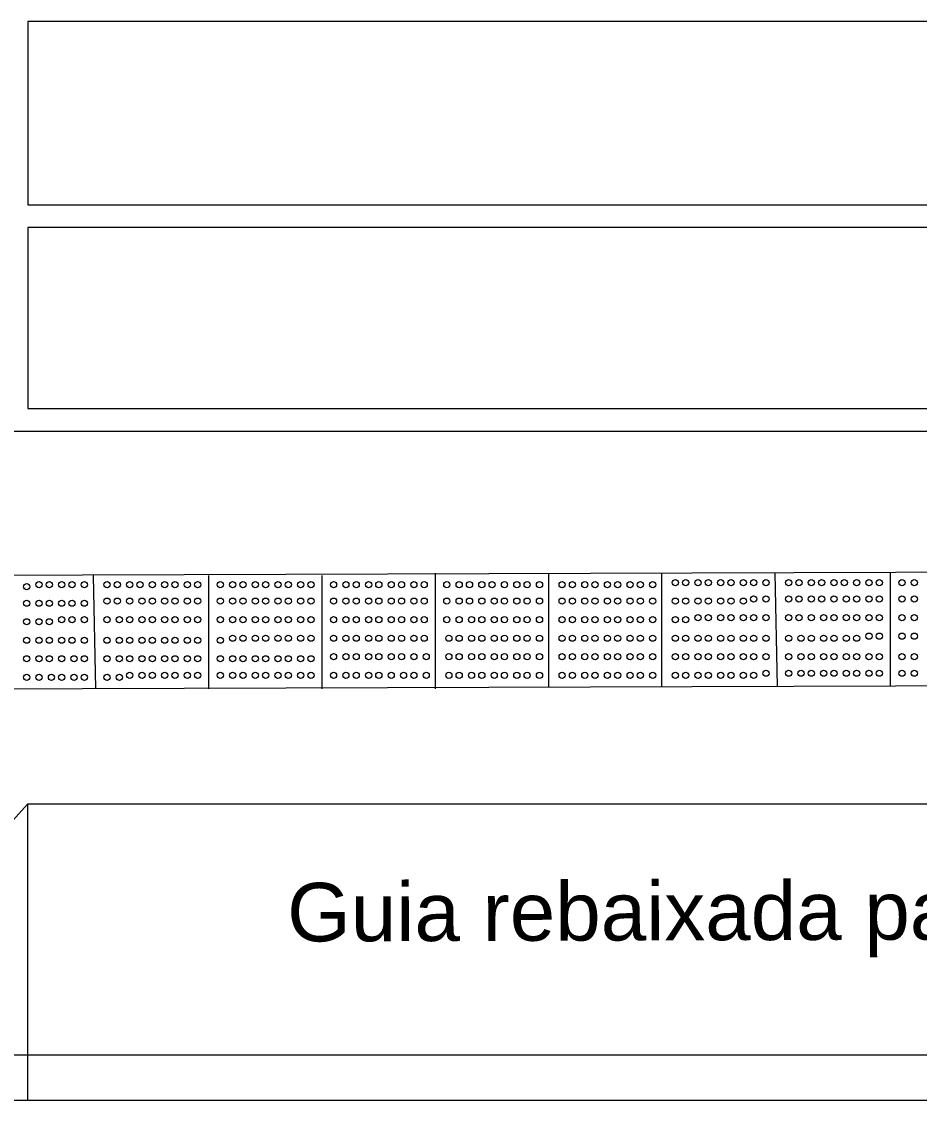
# Model space of a CAD drawing. Header units: millimetres. Extents: x 21 to 236, y 15 to 64.
# Drawn here: x 27.276 to 29.252, y 25.488 to 27.863 of the extents above; entities that cross this region are included whole.
import ezdxf

# ---------------------------------------------------------------- set-up
doc = ezdxf.new("R2010")
doc.units = ezdxf.units.MM
for name, color, linetype in [('PDF_Calçada', 210, 'Continuous'), ('PDF_Cota', 90, 'Continuous'), ('PDF_Sinalização', 1, 'Continuous'), ('PDF_Text', 70, 'Continuous')]:
    doc.layers.add(name, color=color, linetype=linetype)
doc.styles.add('PDF Arial', font='arial.ttf')

msp = doc.modelspace()

# ---------------------------------------------------------------- linework, layer by layer
at = {"layer": 'PDF_Calçada', "lineweight": 0}
for points in [[(27.2898, 26.1411), (26.7912, 25.5882), (26.7912, 25.4885)], [(27.2898, 25.4885), (27.2898, 26.1411), (31.242, 26.1411), (31.242, 25.4885)]]:
    msp.add_lwpolyline(points, dxfattribs=at)
at = {"layer": 'PDF_Cota', "lineweight": 0}
for points in [[(27.2898, 27.4601), (31.242, 27.4601), (31.242, 27.8634), (27.2898, 27.8634)], [(27.2898, 27.0113), (31.242, 27.0113), (31.242, 27.4102), (27.2898, 27.4102)]]:
    msp.add_lwpolyline(points, close=True, dxfattribs=at)
for points in [[(22.2996, 26.9615), (32.0578, 26.9615)], [(32.1848, 25.5882), (22.1817, 25.5882)], [(32.1848, 25.4885), (22.1817, 25.4885)]]:
    msp.add_lwpolyline(points, dxfattribs=at)
at = {"layer": 'PDF_Sinalização', "lineweight": 9}
msp.add_lwpolyline([(31.4369, 26.6578), (27.1855, 26.6442), (27.1855, 26.3949), (31.4369, 26.4085)], close=True, dxfattribs=at)
for points in [[(28.1872, 26.3949), (28.1872, 26.6488)], [(28.4365, 26.3995), (28.4365, 26.6488)], [(28.6857, 26.3995), (28.6857, 26.6488)], [(28.9396, 26.3995), (28.935, 26.6488)], [(29.1888, 26.3995), (29.1888, 26.6488)], [(27.4393, 26.3949), (27.4348, 26.6442)], [(27.6886, 26.3949), (27.6886, 26.6442)], [(27.9379, 26.3949), (27.9379, 26.6442)], [(28.7129, 26.6261), (28.7129, 26.6261)], [(28.7356, 26.6261), (28.7356, 26.6261)], [(28.7628, 26.6261), (28.7628, 26.6261)], [(28.7855, 26.6261), (28.7855, 26.6261)], [(28.8127, 26.6261), (28.8127, 26.6261)], [(28.8353, 26.6261), (28.8353, 26.6261)], [(28.8625, 26.6261), (28.8625, 26.6261)], [(28.8852, 26.6261), (28.8852, 26.6261)], [(28.9124, 26.6261), (28.9124, 26.6261)], [(28.9622, 26.6261), (28.9622, 26.6261)], [(28.9849, 26.6261), (28.9849, 26.6261)], [(29.0121, 26.6261), (29.0121, 26.6261)], [(29.0347, 26.6261), (29.0347, 26.6261)], [(29.0619, 26.6261), (29.0619, 26.6261)], [(29.0846, 26.6261), (29.0846, 26.6261)], [(29.1118, 26.6261), (29.1118, 26.6261)], [(29.139, 26.6261), (29.139, 26.6261)], [(29.1616, 26.6261), (29.1616, 26.6261)], [(29.2115, 26.6261), (29.2115, 26.6261)], [(29.2387, 26.6261), (29.2387, 26.6261)], [(27.2852, 26.617), (27.2852, 26.617)], [(27.3124, 26.6216), (27.3124, 26.6216)], [(27.3351, 26.6216), (27.3351, 26.6216)], [(27.3623, 26.6216), (27.3623, 26.6216)], [(27.3849, 26.6216), (27.3849, 26.6216)], [(27.4121, 26.6216), (27.4121, 26.6216)], [(27.462, 26.6216), (27.462, 26.6216)], [(27.4847, 26.6216), (27.4847, 26.6216)], [(27.5119, 26.6216), (27.5119, 26.6216)], [(27.5345, 26.6216), (27.5345, 26.6216)], [(27.5617, 26.6216), (27.5617, 26.6216)], [(27.5889, 26.6216), (27.5889, 26.6216)], [(27.6116, 26.6216), (27.6116, 26.6216)], [(27.6388, 26.6216), (27.6388, 26.6216)], [(27.6614, 26.6216), (27.6614, 26.6216)], [(27.7113, 26.6216), (27.7113, 26.6216)], [(27.7385, 26.6216), (27.7385, 26.6216)], [(27.7611, 26.6216), (27.7611, 26.6216)], [(27.7883, 26.6216), (27.7883, 26.6216)], [(27.811, 26.6216), (27.811, 26.6216)], [(27.8382, 26.6216), (27.8382, 26.6216)], [(27.8608, 26.6216), (27.8608, 26.6216)], [(27.888, 26.6216), (27.888, 26.6216)], [(27.9107, 26.6216), (27.9107, 26.6216)], [(27.9606, 26.6216), (27.9606, 26.6216)], [(27.9878, 26.6216), (27.9878, 26.6216)], [(28.0104, 26.6216), (28.0104, 26.6216)], [(28.0376, 26.6216), (28.0376, 26.6216)], [(28.0603, 26.6216), (28.0603, 26.6216)], [(28.0875, 26.6216), (28.0875, 26.6216)], [(28.1101, 26.6216), (28.1101, 26.6216)], [(28.1373, 26.6216), (28.1373, 26.6216)], [(28.16, 26.6216), (28.16, 26.6216)], [(28.2098, 26.6216), (28.2098, 26.6216)], [(28.237, 26.6216), (28.237, 26.6216)], [(28.2597, 26.6216), (28.2597, 26.6216)], [(28.2869, 26.6216), (28.2869, 26.6216)], [(28.3096, 26.6216), (28.3096, 26.6216)], [(28.3367, 26.6216), (28.3367, 26.6216)], [(28.3639, 26.6216), (28.3639, 26.6216)], [(28.3866, 26.6216), (28.3866, 26.6216)], [(28.4138, 26.6216), (28.4138, 26.6216)], [(28.4637, 26.6216), (28.4637, 26.6216)], [(28.4863, 26.6216), (28.4863, 26.6216)], [(28.5135, 26.6216), (28.5135, 26.6216)], [(28.5362, 26.6216), (28.5362, 26.6216)], [(28.5634, 26.6216), (28.5634, 26.6216)], [(28.586, 26.6216), (28.586, 26.6216)], [(28.6132, 26.6216), (28.6132, 26.6216)], [(28.6359, 26.6216), (28.6359, 26.6216)], [(28.6631, 26.6216), (28.6631, 26.6216)], [(27.2852, 26.5808), (27.2852, 26.5808)], [(27.3124, 26.5808), (27.3124, 26.5808)], [(27.3351, 26.5808), (27.3351, 26.5808)], [(27.3623, 26.5808), (27.3623, 26.5808)], [(27.3849, 26.5808), (27.3849, 26.5808)], [(27.4121, 26.5808), (27.4121, 26.5808)], [(27.462, 26.5853), (27.462, 26.5853)], [(27.4847, 26.5853), (27.4847, 26.5853)], [(27.5119, 26.5853), (27.5119, 26.5853)], [(27.539, 26.5853), (27.539, 26.5853)], [(27.5617, 26.5853), (27.5617, 26.5853)], [(27.5889, 26.5853), (27.5889, 26.5853)], [(27.6116, 26.5853), (27.6116, 26.5853)], [(27.6388, 26.5853), (27.6388, 26.5853)], [(27.6614, 26.5853), (27.6614, 26.5853)], [(27.7113, 26.5853), (27.7113, 26.5853)], [(27.7385, 26.5853), (27.7385, 26.5853)], [(27.7611, 26.5853), (27.7611, 26.5853)], [(27.7883, 26.5853), (27.7883, 26.5853)], [(27.811, 26.5853), (27.811, 26.5853)], [(27.8382, 26.5853), (27.8382, 26.5853)], [(27.8608, 26.5853), (27.8608, 26.5853)], [(27.888, 26.5853), (27.888, 26.5853)], [(27.9107, 26.5853), (27.9107, 26.5853)], [(27.9606, 26.5853), (27.9606, 26.5853)], [(27.9878, 26.5853), (27.9878, 26.5853)], [(28.0104, 26.5853), (28.0104, 26.5853)], [(28.0376, 26.5853), (28.0376, 26.5853)], [(28.0603, 26.5853), (28.0603, 26.5853)], [(28.0875, 26.5853), (28.0875, 26.5853)], [(28.1101, 26.5853), (28.1101, 26.5853)], [(28.1373, 26.5853), (28.1373, 26.5853)], [(28.16, 26.5853), (28.16, 26.5853)], [(28.2098, 26.5853), (28.2098, 26.5853)], [(28.237, 26.5853), (28.237, 26.5853)], [(28.2597, 26.5853), (28.2597, 26.5853)], [(28.2869, 26.5853), (28.2869, 26.5853)], [(28.3141, 26.5853), (28.3141, 26.5853)], [(28.3367, 26.5853), (28.3367, 26.5853)], [(28.3639, 26.5853), (28.3639, 26.5853)], [(28.3866, 26.5853), (28.3866, 26.5853)], [(28.4138, 26.5853), (28.4138, 26.5853)], [(28.4637, 26.5853), (28.4637, 26.5853)], [(28.4863, 26.5853), (28.4863, 26.5853)], [(28.5135, 26.5853), (28.5135, 26.5853)], [(28.5362, 26.5853), (28.5362, 26.5853)], [(28.5634, 26.5853), (28.5634, 26.5853)], [(28.586, 26.5853), (28.586, 26.5853)], [(28.6132, 26.5853), (28.6132, 26.5853)], [(28.6359, 26.5853), (28.6359, 26.5853)], [(28.6631, 26.5853), (28.6631, 26.5853)], [(28.7129, 26.5853), (28.7129, 26.5853)], [(28.7356, 26.5853), (28.7356, 26.5853)], [(28.7628, 26.5853), (28.7628, 26.5853)], [(28.7855, 26.5853), (28.7855, 26.5853)], [(28.8127, 26.5853), (28.8127, 26.5853)], [(28.8353, 26.5853), (28.8353, 26.5853)], [(28.8625, 26.5853), (28.8625, 26.5853)], [(28.8852, 26.5898), (28.8852, 26.5898)], [(28.9124, 26.5898), (28.9124, 26.5898)], [(28.9622, 26.5898), (28.9622, 26.5898)], [(28.9849, 26.5898), (28.9849, 26.5898)], [(29.0121, 26.5898), (29.0121, 26.5898)], [(29.0347, 26.5898), (29.0347, 26.5898)], [(29.0619, 26.5898), (29.0619, 26.5898)], [(29.0891, 26.5898), (29.0891, 26.5898)], [(29.1118, 26.5898), (29.1118, 26.5898)], [(29.139, 26.5898), (29.139, 26.5898)], [(29.1616, 26.5898), (29.1616, 26.5898)], [(29.2115, 26.5898), (29.2115, 26.5898)], [(29.2387, 26.5898), (29.2387, 26.5898)], [(27.2852, 26.54), (27.2852, 26.54)], [(27.3124, 26.54), (27.3124, 26.54)], [(27.3351, 26.54), (27.3351, 26.54)], [(27.3623, 26.5445), (27.3623, 26.5445)], [(27.3849, 26.5445), (27.3849, 26.5445)], [(27.4121, 26.5445), (27.4121, 26.5445)], [(27.462, 26.5445), (27.462, 26.5445)], [(27.4892, 26.5445), (27.4892, 26.5445)], [(27.5119, 26.5445), (27.5119, 26.5445)], [(27.539, 26.5445), (27.539, 26.5445)], [(27.5617, 26.5445), (27.5617, 26.5445)], [(27.5889, 26.5445), (27.5889, 26.5445)], [(27.6116, 26.5445), (27.6116, 26.5445)], [(27.6388, 26.5445), (27.6388, 26.5445)], [(27.6614, 26.5445), (27.6614, 26.5445)], [(27.7113, 26.5445), (27.7113, 26.5445)], [(27.7385, 26.5445), (27.7385, 26.5445)], [(27.7611, 26.5445), (27.7611, 26.5445)], [(27.7883, 26.5445), (27.7883, 26.5445)], [(27.811, 26.5445), (27.811, 26.5445)], [(27.8382, 26.5445), (27.8382, 26.5445)], [(27.8608, 26.5445), (27.8608, 26.5445)], [(27.888, 26.5445), (27.888, 26.5445)], [(27.9107, 26.5445), (27.9107, 26.5445)], [(27.9606, 26.5445), (27.9606, 26.5445)], [(27.9878, 26.5445), (27.9878, 26.5445)], [(28.0104, 26.5445), (28.0104, 26.5445)], [(28.0376, 26.5445), (28.0376, 26.5445)], [(28.0603, 26.5445), (28.0603, 26.5445)], [(28.0875, 26.5445), (28.0875, 26.5445)], [(28.1101, 26.5445), (28.1101, 26.5445)], [(28.1373, 26.5445), (28.1373, 26.5445)], [(28.16, 26.5445), (28.16, 26.5445)], [(28.2098, 26.5445), (28.2098, 26.5445)], [(28.237, 26.5445), (28.237, 26.5445)], [(28.2642, 26.5445), (28.2642, 26.5445)], [(28.2869, 26.5445), (28.2869, 26.5445)], [(28.3141, 26.5445), (28.3141, 26.5445)], [(28.3367, 26.5445), (28.3367, 26.5445)], [(28.3639, 26.5445), (28.3639, 26.5445)], [(28.3866, 26.5445), (28.3866, 26.5445)], [(28.4138, 26.5445), (28.4138, 26.5445)], [(28.4637, 26.5445), (28.4637, 26.5445)], [(28.4863, 26.5445), (28.4863, 26.5445)], [(28.5135, 26.5445), (28.5135, 26.5445)], [(28.5362, 26.5445), (28.5362, 26.5445)], [(28.5634, 26.5445), (28.5634, 26.5445)], [(28.586, 26.5445), (28.586, 26.5445)], [(28.6132, 26.5445), (28.6132, 26.5445)], [(28.6359, 26.5445), (28.6359, 26.5445)], [(28.6631, 26.5445), (28.6631, 26.5445)], [(28.7129, 26.5445), (28.7129, 26.5445)], [(28.7356, 26.5445), (28.7356, 26.5445)], [(28.7628, 26.549), (28.7628, 26.549)], [(28.7855, 26.549), (28.7855, 26.549)], [(28.8127, 26.549), (28.8127, 26.549)], [(28.8353, 26.549), (28.8353, 26.549)], [(28.8625, 26.549), (28.8625, 26.549)], [(28.8852, 26.549), (28.8852, 26.549)], [(28.9124, 26.549), (28.9124, 26.549)], [(28.9622, 26.549), (28.9622, 26.549)], [(28.9849, 26.549), (28.9849, 26.549)], [(29.0121, 26.549), (29.0121, 26.549)], [(29.0393, 26.549), (29.0393, 26.549)], [(29.0619, 26.549), (29.0619, 26.549)], [(29.0891, 26.549), (29.0891, 26.549)], [(29.1118, 26.549), (29.1118, 26.549)], [(29.139, 26.549), (29.139, 26.549)], [(29.1616, 26.549), (29.1616, 26.549)], [(29.2115, 26.549), (29.2115, 26.549)], [(29.2387, 26.549), (29.2387, 26.549)], [(29.139, 26.5082), (29.139, 26.5082)], [(29.1616, 26.5082), (29.1616, 26.5082)], [(29.2115, 26.5082), (29.2115, 26.5082)], [(29.2387, 26.5082), (29.2387, 26.5082)], [(27.2852, 26.4992), (27.2852, 26.4992)], [(27.3124, 26.4992), (27.3124, 26.4992)], [(27.3351, 26.4992), (27.3351, 26.4992)], [(27.3623, 26.4992), (27.3623, 26.4992)], [(27.3849, 26.4992), (27.3849, 26.4992)], [(27.4121, 26.4992), (27.4121, 26.4992)], [(27.462, 26.4992), (27.462, 26.4992)], [(27.4892, 26.4992), (27.4892, 26.4992)], [(27.5119, 26.4992), (27.5119, 26.4992)], [(27.539, 26.4992), (27.539, 26.4992)], [(27.5617, 26.4992), (27.5617, 26.4992)], [(27.5889, 26.4992), (27.5889, 26.4992)], [(27.6116, 26.4992), (27.6116, 26.4992)], [(27.6388, 26.4992), (27.6388, 26.4992)], [(27.6614, 26.4992), (27.6614, 26.4992)], [(27.7113, 26.4992), (27.7113, 26.4992)], [(27.7385, 26.5037), (27.7385, 26.5037)], [(27.7611, 26.5037), (27.7611, 26.5037)], [(27.7883, 26.5037), (27.7883, 26.5037)], [(27.811, 26.5037), (27.811, 26.5037)], [(27.8382, 26.5037), (27.8382, 26.5037)], [(27.8608, 26.5037), (27.8608, 26.5037)], [(27.888, 26.5037), (27.888, 26.5037)], [(27.9107, 26.5037), (27.9107, 26.5037)], [(27.9606, 26.5037), (27.9606, 26.5037)], [(27.9878, 26.5037), (27.9878, 26.5037)], [(28.0104, 26.5037), (28.0104, 26.5037)], [(28.0376, 26.5037), (28.0376, 26.5037)], [(28.0603, 26.5037), (28.0603, 26.5037)], [(28.0875, 26.5037), (28.0875, 26.5037)], [(28.1101, 26.5037), (28.1101, 26.5037)], [(28.1373, 26.5037), (28.1373, 26.5037)], [(28.16, 26.5037), (28.16, 26.5037)], [(28.2144, 26.5037), (28.2144, 26.5037)], [(28.237, 26.5037), (28.237, 26.5037)], [(28.2642, 26.5037), (28.2642, 26.5037)], [(28.2869, 26.5037), (28.2869, 26.5037)], [(28.3141, 26.5037), (28.3141, 26.5037)], [(28.3367, 26.5037), (28.3367, 26.5037)], [(28.3639, 26.5037), (28.3639, 26.5037)], [(28.3866, 26.5037), (28.3866, 26.5037)], [(28.4138, 26.5037), (28.4138, 26.5037)], [(28.4637, 26.5037), (28.4637, 26.5037)], [(28.4863, 26.5037), (28.4863, 26.5037)], [(28.5135, 26.5037), (28.5135, 26.5037)], [(28.5362, 26.5037), (28.5362, 26.5037)], [(28.5634, 26.5037), (28.5634, 26.5037)], [(28.586, 26.5037), (28.586, 26.5037)], [(28.6132, 26.5037), (28.6132, 26.5037)], [(28.6359, 26.5037), (28.6359, 26.5037)], [(28.6631, 26.5037), (28.6631, 26.5037)], [(28.7129, 26.5037), (28.7129, 26.5037)], [(28.7356, 26.5037), (28.7356, 26.5037)], [(28.7628, 26.5037), (28.7628, 26.5037)], [(28.7855, 26.5037), (28.7855, 26.5037)], [(28.8127, 26.5037), (28.8127, 26.5037)], [(28.8353, 26.5037), (28.8353, 26.5037)], [(28.8625, 26.5037), (28.8625, 26.5037)], [(28.8852, 26.5037), (28.8852, 26.5037)], [(28.9124, 26.5037), (28.9124, 26.5037)], [(28.9622, 26.5037), (28.9622, 26.5037)], [(28.9894, 26.5037), (28.9894, 26.5037)], [(29.0121, 26.5037), (29.0121, 26.5037)], [(29.0393, 26.5037), (29.0393, 26.5037)], [(29.0619, 26.5037), (29.0619, 26.5037)], [(29.0891, 26.5037), (29.0891, 26.5037)], [(29.1118, 26.5037), (29.1118, 26.5037)], [(27.2852, 26.4584), (27.2852, 26.4584)], [(27.3124, 26.4584), (27.3124, 26.4584)], [(27.3351, 26.4584), (27.3351, 26.4584)], [(27.3623, 26.4584), (27.3623, 26.4584)], [(27.3895, 26.4584), (27.3895, 26.4584)], [(27.4121, 26.4584), (27.4121, 26.4584)], [(27.462, 26.4584), (27.462, 26.4584)], [(27.4892, 26.4584), (27.4892, 26.4584)], [(27.5119, 26.4584), (27.5119, 26.4584)], [(27.539, 26.4584), (27.539, 26.4584)], [(27.5617, 26.4584), (27.5617, 26.4584)], [(27.5889, 26.4584), (27.5889, 26.4584)], [(27.6116, 26.4584), (27.6116, 26.4584)], [(27.6388, 26.4584), (27.6388, 26.4584)], [(27.6614, 26.4584), (27.6614, 26.4584)], [(27.7113, 26.4584), (27.7113, 26.4584)], [(27.7385, 26.4584), (27.7385, 26.4584)], [(27.7611, 26.4584), (27.7611, 26.4584)], [(27.7883, 26.4584), (27.7883, 26.4584)], [(27.811, 26.4584), (27.811, 26.4584)], [(27.8382, 26.4584), (27.8382, 26.4584)], [(27.8608, 26.4584), (27.8608, 26.4584)], [(27.888, 26.4584), (27.888, 26.4584)], [(27.9107, 26.4584), (27.9107, 26.4584)], [(27.9606, 26.4629), (27.9606, 26.4629)], [(27.9878, 26.4629), (27.9878, 26.4629)], [(28.0104, 26.4629), (28.0104, 26.4629)], [(28.0376, 26.4629), (28.0376, 26.4629)], [(28.0603, 26.4629), (28.0603, 26.4629)], [(28.0875, 26.4629), (28.0875, 26.4629)], [(28.1101, 26.4629), (28.1101, 26.4629)], [(28.1373, 26.4629), (28.1373, 26.4629)], [(28.1645, 26.4629), (28.1645, 26.4629)], [(28.2144, 26.4629), (28.2144, 26.4629)], [(28.237, 26.4629), (28.237, 26.4629)], [(28.2642, 26.4629), (28.2642, 26.4629)], [(28.2869, 26.4629), (28.2869, 26.4629)], [(28.3141, 26.4629), (28.3141, 26.4629)], [(28.3367, 26.4629), (28.3367, 26.4629)], [(28.3639, 26.4629), (28.3639, 26.4629)], [(28.3866, 26.4629), (28.3866, 26.4629)], [(28.4138, 26.4629), (28.4138, 26.4629)], [(28.4637, 26.4629), (28.4637, 26.4629)], [(28.4863, 26.4629), (28.4863, 26.4629)], [(28.5135, 26.4629), (28.5135, 26.4629)], [(28.5362, 26.4629), (28.5362, 26.4629)], [(28.5634, 26.4629), (28.5634, 26.4629)], [(28.586, 26.4629), (28.586, 26.4629)], [(28.6132, 26.4629), (28.6132, 26.4629)], [(28.6359, 26.4629), (28.6359, 26.4629)], [(28.6631, 26.4629), (28.6631, 26.4629)], [(28.7129, 26.4629), (28.7129, 26.4629)], [(28.7356, 26.4629), (28.7356, 26.4629)], [(28.7628, 26.4629), (28.7628, 26.4629)], [(28.7855, 26.4629), (28.7855, 26.4629)], [(28.8127, 26.4629), (28.8127, 26.4629)], [(28.8353, 26.4629), (28.8353, 26.4629)], [(28.8625, 26.4629), (28.8625, 26.4629)], [(28.8852, 26.4629), (28.8852, 26.4629)], [(28.9124, 26.4629), (28.9124, 26.4629)], [(28.9622, 26.4629), (28.9622, 26.4629)], [(28.9894, 26.4629), (28.9894, 26.4629)], [(29.0121, 26.4629), (29.0121, 26.4629)], [(29.0393, 26.4629), (29.0393, 26.4629)], [(29.0619, 26.4629), (29.0619, 26.4629)], [(29.0891, 26.4629), (29.0891, 26.4629)], [(29.1118, 26.4629), (29.1118, 26.4629)], [(29.139, 26.4629), (29.139, 26.4629)], [(29.1616, 26.4629), (29.1616, 26.4629)], [(29.2115, 26.4629), (29.2115, 26.4629)], [(29.2387, 26.4629), (29.2387, 26.4629)], [(27.2852, 26.4176), (27.2852, 26.4176)], [(27.3124, 26.4176), (27.3124, 26.4176)], [(27.3396, 26.4176), (27.3396, 26.4176)], [(27.3623, 26.4176), (27.3623, 26.4176)], [(27.3895, 26.4176), (27.3895, 26.4176)], [(27.4121, 26.4176), (27.4121, 26.4176)], [(27.462, 26.4176), (27.462, 26.4176)], [(27.4892, 26.4176), (27.4892, 26.4176)], [(27.5119, 26.4221), (27.5119, 26.4221)], [(27.539, 26.4221), (27.539, 26.4221)], [(27.5617, 26.4221), (27.5617, 26.4221)], [(27.5889, 26.4221), (27.5889, 26.4221)], [(27.6116, 26.4221), (27.6116, 26.4221)], [(27.6388, 26.4221), (27.6388, 26.4221)], [(27.6614, 26.4221), (27.6614, 26.4221)], [(27.7113, 26.4221), (27.7113, 26.4221)], [(27.7385, 26.4221), (27.7385, 26.4221)], [(27.7611, 26.4221), (27.7611, 26.4221)], [(27.7883, 26.4221), (27.7883, 26.4221)], [(27.811, 26.4221), (27.811, 26.4221)], [(27.8382, 26.4221), (27.8382, 26.4221)], [(27.8608, 26.4221), (27.8608, 26.4221)], [(27.888, 26.4221), (27.888, 26.4221)], [(27.9107, 26.4221), (27.9107, 26.4221)], [(27.9606, 26.4221), (27.9606, 26.4221)], [(27.9878, 26.4221), (27.9878, 26.4221)], [(28.0104, 26.4221), (28.0104, 26.4221)], [(28.0376, 26.4221), (28.0376, 26.4221)], [(28.0603, 26.4221), (28.0603, 26.4221)], [(28.0875, 26.4221), (28.0875, 26.4221)], [(28.1147, 26.4221), (28.1147, 26.4221)], [(28.1373, 26.4221), (28.1373, 26.4221)], [(28.1645, 26.4221), (28.1645, 26.4221)], [(28.2144, 26.4221), (28.2144, 26.4221)], [(28.237, 26.4221), (28.237, 26.4221)], [(28.2642, 26.4221), (28.2642, 26.4221)], [(28.2869, 26.4221), (28.2869, 26.4221)], [(28.3141, 26.4221), (28.3141, 26.4221)], [(28.3367, 26.4221), (28.3367, 26.4221)], [(28.3639, 26.4221), (28.3639, 26.4221)], [(28.3866, 26.4221), (28.3866, 26.4221)], [(28.4138, 26.4221), (28.4138, 26.4221)], [(28.4637, 26.4221), (28.4637, 26.4221)], [(28.4863, 26.4221), (28.4863, 26.4221)], [(28.5135, 26.4221), (28.5135, 26.4221)], [(28.5362, 26.4221), (28.5362, 26.4221)], [(28.5634, 26.4221), (28.5634, 26.4221)], [(28.586, 26.4221), (28.586, 26.4221)], [(28.6132, 26.4221), (28.6132, 26.4221)], [(28.6359, 26.4221), (28.6359, 26.4221)], [(28.6631, 26.4221), (28.6631, 26.4221)], [(28.7129, 26.4221), (28.7129, 26.4221)], [(28.7356, 26.4221), (28.7356, 26.4221)], [(28.7628, 26.4221), (28.7628, 26.4221)], [(28.7855, 26.4221), (28.7855, 26.4221)], [(28.8127, 26.4221), (28.8127, 26.4221)], [(28.8353, 26.4221), (28.8353, 26.4221)], [(28.8625, 26.4221), (28.8625, 26.4221)], [(28.8852, 26.4221), (28.8852, 26.4221)], [(28.9124, 26.4267), (28.9124, 26.4267)], [(28.9622, 26.4267), (28.9622, 26.4267)], [(28.9894, 26.4267), (28.9894, 26.4267)], [(29.0121, 26.4267), (29.0121, 26.4267)], [(29.0393, 26.4267), (29.0393, 26.4267)], [(29.0619, 26.4267), (29.0619, 26.4267)], [(29.0891, 26.4267), (29.0891, 26.4267)], [(29.1118, 26.4267), (29.1118, 26.4267)], [(29.139, 26.4267), (29.139, 26.4267)], [(29.1616, 26.4267), (29.1616, 26.4267)], [(29.2115, 26.4267), (29.2115, 26.4267)], [(29.2387, 26.4267), (29.2387, 26.4267)]]:
    msp.add_lwpolyline(points, dxfattribs=at)
for centre in [(27.2875, 26.6193), (27.3147, 26.6238), (27.3374, 26.6238), (27.3645, 26.6238), (27.3872, 26.6238), (27.4144, 26.6238), (27.4643, 26.6238), (27.4869, 26.6238), (27.5141, 26.6238), (27.5368, 26.6238), (27.564, 26.6238), (27.5912, 26.6238), (27.6138, 26.6238), (27.641, 26.6238), (27.6637, 26.6238), (27.7135, 26.6238), (27.7407, 26.6238), (27.7634, 26.6238), (27.7906, 26.6238), (27.8133, 26.6238), (27.8405, 26.6238), (27.8631, 26.6238), (27.8903, 26.6238), (27.913, 26.6238), (27.9628, 26.6238), (27.99, 26.6238), (28.0127, 26.6238), (28.0399, 26.6238), (28.0625, 26.6238), (28.0897, 26.6238), (28.1124, 26.6238), (28.1396, 26.6238), (28.1623, 26.6238), (28.2121, 26.6238), (28.2393, 26.6238), (28.262, 26.6238), (28.2892, 26.6238), (28.3118, 26.6238), (28.339, 26.6238), (28.3662, 26.6238), (28.3889, 26.6238), (28.4161, 26.6238), (28.4659, 26.6238), (28.4886, 26.6238), (28.5158, 26.6238), (28.5384, 26.6238), (28.5656, 26.6238), (28.5883, 26.6238), (28.6155, 26.6238), (28.6382, 26.6238), (28.6653, 26.6238), (28.7152, 26.6284), (28.7379, 26.6284), (28.7651, 26.6284), (28.7877, 26.6284), (28.8149, 26.6284), (28.8376, 26.6284), (28.8648, 26.6284), (28.8874, 26.6284), (28.9146, 26.6284), (28.9645, 26.6284), (28.9871, 26.6284), (29.0143, 26.6284), (29.037, 26.6284), (29.0642, 26.6284), (29.0869, 26.6284), (29.1141, 26.6284), (29.1412, 26.6284), (29.1639, 26.6284), (29.2138, 26.6284), (29.241, 26.6284), (27.2875, 26.583), (27.3147, 26.583), (27.3374, 26.583), (27.3645, 26.583), (27.3872, 26.583), (27.4144, 26.583), (27.4643, 26.5876), (27.4869, 26.5876), (27.5141, 26.5876), (27.5413, 26.5876), (27.564, 26.5876), (27.5912, 26.5876), (27.6138, 26.5876), (27.641, 26.5876), (27.6637, 26.5876), (27.7135, 26.5876), (27.7407, 26.5876), (27.7634, 26.5876), (27.7906, 26.5876), (27.8133, 26.5876), (27.8405, 26.5876), (27.8631, 26.5876), (27.8903, 26.5876), (27.913, 26.5876), (27.9628, 26.5876), (27.99, 26.5876), (28.0127, 26.5876), (28.0399, 26.5876), (28.0625, 26.5876), (28.0897, 26.5876), (28.1124, 26.5876), (28.1396, 26.5876), (28.1623, 26.5876), (28.2121, 26.5876), (28.2393, 26.5876), (28.262, 26.5876), (28.2892, 26.5876), (28.3164, 26.5876), (28.339, 26.5876), (28.3662, 26.5876), (28.3889, 26.5876), (28.4161, 26.5876), (28.4659, 26.5876), (28.4886, 26.5876), (28.5158, 26.5876), (28.5384, 26.5876), (28.5656, 26.5876), (28.5883, 26.5876), (28.6155, 26.5876), (28.6382, 26.5876), (28.6653, 26.5876), (28.7152, 26.5876), (28.7379, 26.5876), (28.7651, 26.5876), (28.7877, 26.5876), (28.8149, 26.5876), (28.8376, 26.5876), (28.8648, 26.5876), (28.8874, 26.5921), (28.9146, 26.5921), (28.9645, 26.5921), (28.9871, 26.5921), (29.0143, 26.5921), (29.037, 26.5921), (29.0642, 26.5921), (29.0914, 26.5921), (29.1141, 26.5921), (29.1412, 26.5921), (29.1639, 26.5921), (29.2138, 26.5921), (29.241, 26.5921), (27.3645, 26.5468), (27.3872, 26.5468), (27.4144, 26.5468), (27.4643, 26.5468), (27.4915, 26.5468), (27.5141, 26.5468), (27.5413, 26.5468), (27.564, 26.5468), (27.5912, 26.5468), (27.6138, 26.5468), (27.641, 26.5468), (27.6637, 26.5468), (27.7135, 26.5468), (27.7407, 26.5468), (27.7634, 26.5468), (27.7906, 26.5468), (27.8133, 26.5468), (27.8405, 26.5468), (27.8631, 26.5468), (27.8903, 26.5468), (27.913, 26.5468), (27.9628, 26.5468), (27.99, 26.5468), (28.0127, 26.5468), (28.0399, 26.5468), (28.0625, 26.5468), (28.0897, 26.5468), (28.1124, 26.5468), (28.1396, 26.5468), (28.1623, 26.5468), (28.2121, 26.5468), (28.2393, 26.5468), (28.2665, 26.5468), (28.2892, 26.5468), (28.3164, 26.5468), (28.339, 26.5468), (28.3662, 26.5468), (28.3889, 26.5468), (28.4161, 26.5468), (28.4659, 26.5468), (28.4886, 26.5468), (28.5158, 26.5468), (28.5384, 26.5468), (28.5656, 26.5468), (28.5883, 26.5468), (28.6155, 26.5468), (28.6382, 26.5468), (28.6653, 26.5468), (28.7152, 26.5468), (28.7379, 26.5468), (28.7651, 26.5513), (28.7877, 26.5513), (28.8149, 26.5513), (28.8376, 26.5513), (28.8648, 26.5513), (28.8874, 26.5513), (28.9146, 26.5513), (28.9645, 26.5513), (28.9871, 26.5513), (29.0143, 26.5513), (29.0415, 26.5513), (29.0642, 26.5513), (29.0914, 26.5513), (29.1141, 26.5513), (29.1412, 26.5513), (29.1639, 26.5513), (29.2138, 26.5513), (29.241, 26.5513), (27.2875, 26.5422), (27.3147, 26.5422), (27.3374, 26.5422), (27.2875, 26.5015), (27.3147, 26.5015), (27.3374, 26.5015), (27.3645, 26.5015), (27.3872, 26.5015), (27.4144, 26.5015), (27.4643, 26.5015), (27.4915, 26.5015), (27.5141, 26.5015), (27.5413, 26.5015), (27.564, 26.5015), (27.5912, 26.5015), (27.6138, 26.5015), (27.641, 26.5015), (27.6637, 26.5015), (27.7135, 26.5015), (27.7407, 26.506), (27.7634, 26.506), (27.7906, 26.506), (27.8133, 26.506), (27.8405, 26.506), (27.8631, 26.506), (27.8903, 26.506), (27.913, 26.506), (27.9628, 26.506), (27.99, 26.506), (28.0127, 26.506), (28.0399, 26.506), (28.0625, 26.506), (28.0897, 26.506), (28.1124, 26.506), (28.1396, 26.506), (28.1623, 26.506), (28.2166, 26.506), (28.2393, 26.506), (28.2665, 26.506), (28.2892, 26.506), (28.3164, 26.506), (28.339, 26.506), (28.3662, 26.506), (28.3889, 26.506), (28.4161, 26.506), (28.4659, 26.506), (28.4886, 26.506), (28.5158, 26.506), (28.5384, 26.506), (28.5656, 26.506), (28.5883, 26.506), (28.6155, 26.506), (28.6382, 26.506), (28.6653, 26.506), (28.7152, 26.506), (28.7379, 26.506), (28.7651, 26.506), (28.7877, 26.506), (28.8149, 26.506), (28.8376, 26.506), (28.8648, 26.506), (28.8874, 26.506), (28.9146, 26.506), (28.9645, 26.506), (28.9917, 26.506), (29.0143, 26.506), (29.0415, 26.506), (29.0642, 26.506), (29.0914, 26.506), (29.1141, 26.506), (29.1412, 26.5105), (29.1639, 26.5105), (29.2138, 26.5105), (29.241, 26.5105), (27.2875, 26.4607), (27.3147, 26.4607), (27.3374, 26.4607), (27.3645, 26.4607), (27.3917, 26.4607), (27.4144, 26.4607), (27.4643, 26.4607), (27.4915, 26.4607), (27.5141, 26.4607), (27.5413, 26.4607), (27.564, 26.4607), (27.5912, 26.4607), (27.6138, 26.4607), (27.641, 26.4607), (27.6637, 26.4607), (27.7135, 26.4607), (27.7407, 26.4607), (27.7634, 26.4607), (27.7906, 26.4607), (27.8133, 26.4607), (27.8405, 26.4607), (27.8631, 26.4607), (27.8903, 26.4607), (27.913, 26.4607), (27.9628, 26.4652), (27.99, 26.4652), (28.0127, 26.4652), (28.0399, 26.4652), (28.0625, 26.4652), (28.0897, 26.4652), (28.1124, 26.4652), (28.1396, 26.4652), (28.1668, 26.4652), (28.2166, 26.4652), (28.2393, 26.4652), (28.2665, 26.4652), (28.2892, 26.4652), (28.3164, 26.4652), (28.339, 26.4652), (28.3662, 26.4652), (28.3889, 26.4652), (28.4161, 26.4652), (28.4659, 26.4652), (28.4886, 26.4652), (28.5158, 26.4652), (28.5384, 26.4652), (28.5656, 26.4652), (28.5883, 26.4652), (28.6155, 26.4652), (28.6382, 26.4652), (28.6653, 26.4652), (28.7152, 26.4652), (28.7379, 26.4652), (28.7651, 26.4652), (28.7877, 26.4652), (28.8149, 26.4652), (28.8376, 26.4652), (28.8648, 26.4652), (28.8874, 26.4652), (28.9146, 26.4652), (28.9645, 26.4652), (28.9917, 26.4652), (29.0143, 26.4652), (29.0415, 26.4652), (29.0642, 26.4652), (29.0914, 26.4652), (29.1141, 26.4652), (29.1412, 26.4652), (29.1639, 26.4652), (29.2138, 26.4652), (29.241, 26.4652), (28.9146, 26.4289), (28.9645, 26.4289), (28.9917, 26.4289), (29.0143, 26.4289), (29.0415, 26.4289), (29.0642, 26.4289), (29.0914, 26.4289), (29.1141, 26.4289), (29.1412, 26.4289), (29.1639, 26.4289), (29.2138, 26.4289), (29.241, 26.4289), (27.2875, 26.4199), (27.3147, 26.4199), (27.3419, 26.4199), (27.3645, 26.4199), (27.3917, 26.4199), (27.4144, 26.4199), (27.4643, 26.4199), (27.4915, 26.4199), (27.5141, 26.4244), (27.5413, 26.4244), (27.564, 26.4244), (27.5912, 26.4244), (27.6138, 26.4244), (27.641, 26.4244), (27.6637, 26.4244), (27.7135, 26.4244), (27.7407, 26.4244), (27.7634, 26.4244), (27.7906, 26.4244), (27.8133, 26.4244), (27.8405, 26.4244), (27.8631, 26.4244), (27.8903, 26.4244), (27.913, 26.4244), (27.9628, 26.4244), (27.99, 26.4244), (28.0127, 26.4244), (28.0399, 26.4244), (28.0625, 26.4244), (28.0897, 26.4244), (28.1169, 26.4244), (28.1396, 26.4244), (28.1668, 26.4244), (28.2166, 26.4244), (28.2393, 26.4244), (28.2665, 26.4244), (28.2892, 26.4244), (28.3164, 26.4244), (28.339, 26.4244), (28.3662, 26.4244), (28.3889, 26.4244), (28.4161, 26.4244), (28.4659, 26.4244), (28.4886, 26.4244), (28.5158, 26.4244), (28.5384, 26.4244), (28.5656, 26.4244), (28.5883, 26.4244), (28.6155, 26.4244), (28.6382, 26.4244), (28.6653, 26.4244), (28.7152, 26.4244), (28.7379, 26.4244), (28.7651, 26.4244), (28.7877, 26.4244), (28.8149, 26.4244), (28.8376, 26.4244), (28.8648, 26.4244), (28.8874, 26.4244)]:
    msp.add_circle(centre, 0.0068, dxfattribs=at)

# ---------------------------------------------------------------- texts
at = {"layer": 'PDF_Text', "insert": (27.861, 25.7995), "char_height": 0.128819, "attachment_point": 7, "rotation": 0.1702, "style": 'PDF Arial'}
msp.add_mtext('Guia rebaixada para acesso de veículos', dxfattribs=at)

doc.saveas('drawing.dxf')
